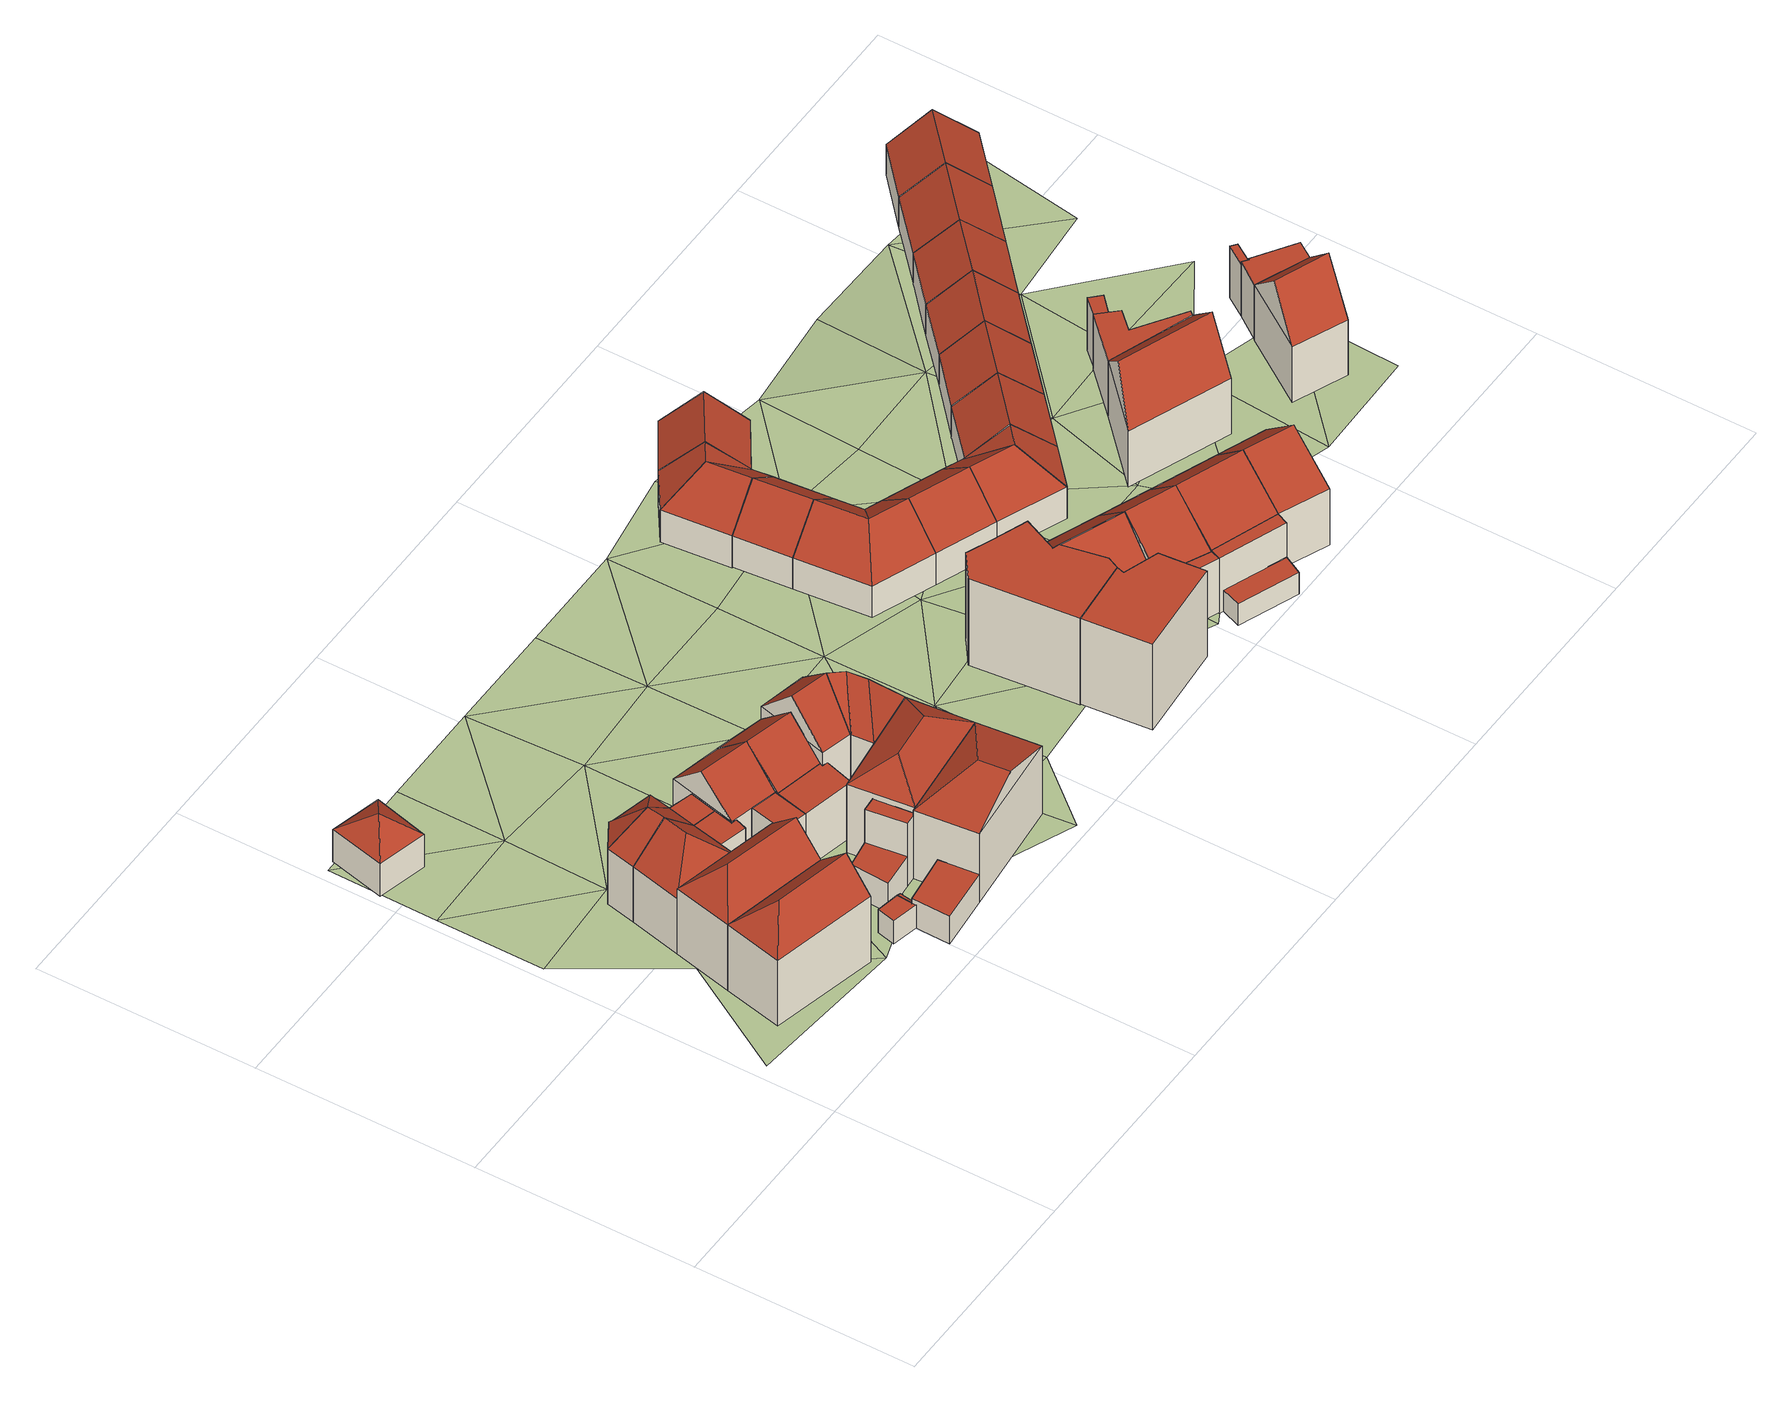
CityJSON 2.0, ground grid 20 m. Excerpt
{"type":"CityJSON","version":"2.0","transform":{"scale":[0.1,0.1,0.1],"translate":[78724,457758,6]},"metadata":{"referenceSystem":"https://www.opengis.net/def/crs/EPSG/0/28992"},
"CityObjects":{
"building1":{"type":"Building","attributes":{"RelativeEavesHeight":7.09,"AbsoluteEavesHeight":13.44,"RelativeRidgeHeight":9.74,"AbsoluteRidgeHeight":16.09,"roofType":"1130"},"geometry":[{"type":"Solid","lod":"2","boundaries":[[[[0,1,2,3]],[[1,4,5,2]],[[4,6,7,5]],[[6,0,3,7]],[[4,1,8]],[[0,6,9]],[[1,0,9,8]],[[6,4,8,9]],[[3,2,5,7]]]],"semantics":{"surfaces":[{"type":"WallSurface"},{"type":"RoofSurface","Slope":46.08,"Direction":282.99},{"type":"RoofSurface","Slope":46.08,"Direction":192.99},{"type":"RoofSurface","Slope":46.08,"Direction":12.99},{"type":"GroundSurface"}],"values":[[0,0,0,0,1,0,2,3,4]]}}]},
"building2":{"type":"Building","attributes":{"RelativeEavesHeight":7.11,"AbsoluteEavesHeight":13.44,"RelativeRidgeHeight":9.76,"AbsoluteRidgeHeight":16.09,"roofType":"1130"},"geometry":[{"type":"Solid","lod":"2","boundaries":[[[[6,4,5,7]],[[4,10,11,5]],[[10,12,13,11]],[[12,6,7,13]],[[10,4,14]],[[6,12,15]],[[4,6,15,14]],[[12,10,14,15]],[[7,5,11,13]]]],"semantics":{"surfaces":[{"type":"WallSurface"},{"type":"RoofSurface","Slope":46.06,"Direction":282.99},{"type":"RoofSurface","Slope":46.05,"Direction":193.01},{"type":"RoofSurface","Slope":46.05,"Direction":13.07},{"type":"GroundSurface"}],"values":[[0,0,0,0,1,0,2,3,4]]}}]},
"building3":{"type":"Building","attributes":{"RelativeEavesHeight":3.54,"AbsoluteEavesHeight":9.7,"RelativeRidgeHeight":5.5,"AbsoluteRidgeHeight":11.66,"roofType":"1120"},"geometry":[{"type":"Solid","lod":"2","boundaries":[[[[16,17,18,19]],[[17,20,21,18]],[[20,22,23,21]],[[22,16,19,23]],[[17,16,24]],[[20,17,24]],[[22,20,24]],[[16,22,24]],[[19,18,21,23]]]],"semantics":{"surfaces":[{"type":"WallSurface"},{"type":"RoofSurface","Slope":50.33,"Direction":284.16},{"type":"RoofSurface","Slope":53.25,"Direction":14.18},{"type":"RoofSurface","Slope":50.33,"Direction":104.17},{"type":"RoofSurface","Slope":53.25,"Direction":194.16},{"type":"GroundSurface"}],"values":[[0,0,0,0,1,2,3,4,5]]}}]},
"building4":{"type":"Building","children":["building4-1","building4-2"]},
"building4-1":{"type":"BuildingPart","attributes":{"RelativeEavesHeight":5.94,"AbsoluteEavesHeight":12.27,"RelativeRidgeHeight":5.94,"AbsoluteRidgeHeight":12.27,"roofType":"1000"},"parents":["building4"],"geometry":[{"type":"Solid","lod":"2","boundaries":[[[[25,26,27,28]],[[26,29,30,27]],[[29,31,32,30]],[[31,33,34,32]],[[33,35,36,34]],[[35,25,28,36]],[[35,33,31,29,26,25]],[[28,27,30,32,34,36]]]],"semantics":{"surfaces":[{"type":"WallSurface"},{"type":"RoofSurface","Slope":90,"Direction":61.67},{"type":"GroundSurface"}],"values":[[0,0,0,0,0,0,1,2]]}}]},
"building4-2":{"type":"BuildingPart","attributes":{"RelativeEavesHeight":5.97,"AbsoluteEavesHeight":12.27,"RelativeRidgeHeight":9.07,"AbsoluteRidgeHeight":15.37,"roofType":"1130"},"parents":["building4"],"geometry":[{"type":"Solid","lod":"2","boundaries":[[[[35,37,38,36]],[[37,39,11,38]],[[39,40,41,11]],[[40,35,36,41]],[[39,37,42]],[[35,40,43]],[[37,35,43,42]],[[40,39,42,43]],[[36,38,11,41]]]],"semantics":{"surfaces":[{"type":"WallSurface"},{"type":"RoofSurface","Slope":37.75,"Direction":193.09},{"type":"RoofSurface","Slope":46.34,"Direction":102.46},{"type":"RoofSurface","Slope":46.34,"Direction":282.89},{"type":"GroundSurface"}],"values":[[0,0,0,0,1,0,2,3,4]]}}]},
"building5":{"type":"Building","children":["building5-1","building5-2","building5-3"]},
"building5-1":{"type":"BuildingPart","attributes":{"RelativeEavesHeight":5.99,"AbsoluteEavesHeight":12.27,"RelativeRidgeHeight":9.09,"AbsoluteRidgeHeight":15.37,"roofType":"1130"},"parents":["building5"],"geometry":[{"type":"Solid","lod":"2","boundaries":[[[[40,44,45,41]],[[44,46,47,45]],[[46,35,36,47]],[[35,40,41,36]],[[46,44,48]],[[40,35,43]],[[44,40,43,48]],[[35,46,48,43]],[[41,45,47,36]]]],"semantics":{"surfaces":[{"type":"WallSurface"},{"type":"RoofSurface","Slope":17.75,"Direction":14.2},{"type":"RoofSurface","Slope":46.28,"Direction":282.04},{"type":"RoofSurface","Slope":46.29,"Direction":102.27},{"type":"GroundSurface"}],"values":[[0,0,0,0,1,0,2,3,4]]}}]},
"building5-2":{"type":"BuildingPart","attributes":{"RelativeEavesHeight":5.97,"AbsoluteEavesHeight":12.27,"RelativeRidgeHeight":5.97,"AbsoluteRidgeHeight":12.27,"roofType":"1000"},"parents":["building5"],"geometry":[{"type":"Solid","lod":"2","boundaries":[[[[46,49,50,47]],[[49,25,28,50]],[[25,35,36,28]],[[35,46,47,36]],[[35,25,49,46]],[[47,50,28,36]]]],"semantics":{"surfaces":[{"type":"WallSurface"},{"type":"RoofSurface","Slope":90,"Direction":144.59},{"type":"GroundSurface"}],"values":[[0,0,0,0,1,2]]}}]},
"building5-3":{"type":"BuildingPart","attributes":{"RelativeEavesHeight":6,"AbsoluteEavesHeight":12.27,"RelativeRidgeHeight":9.1,"AbsoluteRidgeHeight":15.37,"roofType":"1070"},"parents":["building5"],"geometry":[{"type":"Solid","lod":"2","boundaries":[[[[46,44,45,47]],[[44,51,52,45]],[[51,53,54,52]],[[53,55,56,54]],[[55,46,47,56]],[[44,46,48]],[[51,44,48]],[[53,51,48]],[[55,53,48]],[[46,55,48]],[[47,45,52,54,56]]]],"semantics":{"surfaces":[{"type":"WallSurface"},{"type":"RoofSurface","Slope":-17.75,"Direction":194.2},{"type":"RoofSurface","Slope":44.4,"Direction":328.77},{"type":"RoofSurface","Slope":24.38,"Direction":56.98},{"type":"RoofSurface","Slope":44.32,"Direction":13.61},{"type":"RoofSurface","Slope":46.31,"Direction":102.35},{"type":"GroundSurface"}],"values":[[0,0,0,0,0,1,2,3,4,5,6]]}}]},
"building6":{"type":"Building","children":["building6-1","building6-2"]},
"building6-1":{"type":"BuildingPart","attributes":{"RelativeEavesHeight":6.04,"AbsoluteEavesHeight":12.39,"RelativeRidgeHeight":6.04,"AbsoluteRidgeHeight":12.39,"roofType":"1000"},"parents":["building6"],"geometry":[{"type":"Solid","lod":"2","boundaries":[[[[57,58,59,60]],[[58,61,62,59]],[[61,63,64,62]],[[63,57,60,64]],[[63,61,58,57]],[[60,59,62,64]]]],"semantics":{"surfaces":[{"type":"WallSurface"},{"type":"RoofSurface","Slope":90,"Direction":0},{"type":"GroundSurface"}],"values":[[0,0,0,0,1,2]]}}]},
"building6-2":{"type":"BuildingPart","attributes":{"RelativeEavesHeight":6.12,"AbsoluteEavesHeight":12.39,"RelativeRidgeHeight":9.36,"AbsoluteRidgeHeight":15.64,"roofType":"1030"},"parents":["building6"],"geometry":[{"type":"Solid","lod":"2","boundaries":[[[[63,65,27,66]],[[65,67,68,27]],[[67,69,70,68]],[[69,63,66,70]],[[67,65,71]],[[63,69,72]],[[65,63,72,71]],[[69,67,71,72]],[[66,27,68,70]]]],"semantics":{"surfaces":[{"type":"WallSurface"},{"type":"RoofSurface","Slope":44.75,"Direction":194.26},{"type":"RoofSurface","Slope":45.49,"Direction":14.08},{"type":"GroundSurface"}],"values":[[0,0,0,0,0,0,1,2,3]]}}]},
"building7":{"type":"Building","children":["building7-1","building7-2","building7-3","building7-4"]},
"building7-1":{"type":"BuildingPart","attributes":{"RelativeEavesHeight":7.47,"AbsoluteEavesHeight":13.84,"RelativeRidgeHeight":9.43,"AbsoluteRidgeHeight":15.8,"roofType":"1130"},"parents":["building7"],"geometry":[{"type":"Solid","lod":"2","boundaries":[[[[73,74,75,76]],[[74,77,78,75]],[[77,79,80,78]],[[79,73,76,80]],[[77,74,81]],[[73,79,82]],[[74,73,82,81]],[[79,77,81,82]],[[76,75,78,80]]]],"semantics":{"surfaces":[{"type":"WallSurface"},{"type":"RoofSurface","Slope":55.32,"Direction":354.08},{"type":"RoofSurface","Slope":69.89,"Direction":264.36},{"type":"RoofSurface","Slope":69.89,"Direction":84.14},{"type":"GroundSurface"}],"values":[[0,0,0,0,1,0,2,3,4]]}}]},
"building7-2":{"type":"BuildingPart","attributes":{"RelativeEavesHeight":2.98,"AbsoluteEavesHeight":9.36,"RelativeRidgeHeight":2.98,"AbsoluteRidgeHeight":9.36,"roofType":"1010"},"parents":["building7"],"geometry":[{"type":"Solid","lod":"2","boundaries":[[[[83,84,85,76]],[[84,86,87,85]],[[86,88,89,87]],[[88,83,76,89]],[[88,86,84,83]],[[76,85,87,89]]]],"semantics":{"surfaces":[{"type":"WallSurface"},{"type":"RoofSurface","Slope":90,"Direction":0},{"type":"GroundSurface"}],"values":[[0,0,0,0,1,2]]}}]},
"building7-3":{"type":"BuildingPart","attributes":{"RelativeEavesHeight":2.48,"AbsoluteEavesHeight":8.86,"RelativeRidgeHeight":2.48,"AbsoluteRidgeHeight":8.86,"roofType":"1010"},"parents":["building7"],"geometry":[{"type":"Solid","lod":"2","boundaries":[[[[90,91,92,87]],[[91,93,94,92]],[[93,95,96,94]],[[95,90,87,96]],[[95,93,91,90]],[[87,92,94,96]]]],"semantics":{"surfaces":[{"type":"WallSurface"},{"type":"RoofSurface","Slope":90,"Direction":0},{"type":"GroundSurface"}],"values":[[0,0,0,0,1,2]]}}]},
"building7-4":{"type":"BuildingPart","attributes":{"RelativeEavesHeight":2.5,"AbsoluteEavesHeight":8.86,"RelativeRidgeHeight":2.5,"AbsoluteRidgeHeight":8.86,"roofType":"1010"},"parents":["building7"],"geometry":[{"type":"Solid","lod":"2","boundaries":[[[[97,98,99,100]],[[98,101,102,99]],[[101,91,92,102]],[[91,97,100,92]],[[91,101,98,97]],[[100,99,102,92]]]],"semantics":{"surfaces":[{"type":"WallSurface"},{"type":"RoofSurface","Slope":90,"Direction":0},{"type":"GroundSurface"}],"values":[[0,0,0,0,1,2]]}}]},
"building8":{"type":"Building","children":["building8-1","building8-2"]},
"building8-1":{"type":"BuildingPart","attributes":{"RelativeEavesHeight":6.1,"AbsoluteEavesHeight":12.39,"RelativeRidgeHeight":9.35,"AbsoluteRidgeHeight":15.64,"roofType":"1030"},"parents":["building8"],"geometry":[{"type":"Solid","lod":"2","boundaries":[[[[69,103,104,70]],[[103,105,106,104]],[[105,107,108,106]],[[107,69,70,108]],[[105,103,109]],[[69,107,72]],[[103,69,72,109]],[[107,105,109,72]],[[70,104,106,108]]]],"semantics":{"surfaces":[{"type":"WallSurface"},{"type":"RoofSurface","Slope":45.73,"Direction":13.36},{"type":"RoofSurface","Slope":45.73,"Direction":192.86},{"type":"GroundSurface"}],"values":[[0,0,0,0,0,0,1,2,3]]}}]},
"building8-2":{"type":"BuildingPart","attributes":{"RelativeEavesHeight":6.03,"AbsoluteEavesHeight":12.39,"RelativeRidgeHeight":6.03,"AbsoluteRidgeHeight":12.39,"roofType":"1000"},"parents":["building8"],"geometry":[{"type":"Solid","lod":"2","boundaries":[[[[105,110,111,112]],[[110,113,114,111]],[[113,115,116,114]],[[115,57,60,116]],[[57,107,117,60]],[[107,105,112,117]],[[107,57,115,113,110,105]],[[112,111,114,116,60,117]]]],"semantics":{"surfaces":[{"type":"WallSurface"},{"type":"RoofSurface","Slope":90,"Direction":15.88},{"type":"GroundSurface"}],"values":[[0,0,0,0,0,0,1,2]]}}]},
"building9":{"type":"Building","children":["building9-1","building9-2","building9-3"]},
"building9-1":{"type":"BuildingPart","attributes":{"RelativeEavesHeight":6.85,"AbsoluteEavesHeight":13.24,"RelativeRidgeHeight":6.85,"AbsoluteRidgeHeight":13.24,"roofType":"1000"},"parents":["building9"],"geometry":[{"type":"Solid","lod":"2","boundaries":[[[[118,119,120,121]],[[119,122,123,120]],[[122,124,125,123]],[[124,118,121,125]],[[124,122,119,118]],[[121,120,123,125]]]],"semantics":{"surfaces":[{"type":"WallSurface"},{"type":"RoofSurface","Slope":90,"Direction":0},{"type":"GroundSurface"}],"values":[[0,0,0,0,1,2]]}}]},
"building9-2":{"type":"BuildingPart","attributes":{"RelativeEavesHeight":3.25,"AbsoluteEavesHeight":9.64,"RelativeRidgeHeight":3.25,"AbsoluteRidgeHeight":9.64,"roofType":"1000"},"parents":["building9"],"geometry":[{"type":"Solid","lod":"2","boundaries":[[[[126,127,128,123]],[[127,129,130,128]],[[129,131,125,130]],[[131,126,123,125]],[[131,129,127,126]],[[123,128,130,125]]]],"semantics":{"surfaces":[{"type":"WallSurface"},{"type":"RoofSurface","Slope":90,"Direction":0},{"type":"GroundSurface"}],"values":[[0,0,0,0,1,2]]}}]},
"building9-3":{"type":"BuildingPart","attributes":{"RelativeEavesHeight":7.46,"AbsoluteEavesHeight":13.84,"RelativeRidgeHeight":9.42,"AbsoluteRidgeHeight":15.8,"roofType":"1040"},"parents":["building9"],"geometry":[{"type":"Solid","lod":"2","boundaries":[[[[132,133,134,135]],[[133,77,78,134]],[[77,136,120,78]],[[136,132,135,120]],[[77,133,137]],[[132,136,138]],[[133,132,138,137]],[[136,77,137,138]],[[135,134,78,120]]]],"semantics":{"surfaces":[{"type":"WallSurface"},{"type":"RoofSurface","Slope":56.49,"Direction":84.08},{"type":"RoofSurface","Slope":56.49,"Direction":263.94},{"type":"RoofSurface","Slope":56.49,"Direction":353.24},{"type":"RoofSurface","Slope":56.49,"Direction":174.06},{"type":"GroundSurface"}],"values":[[0,0,0,0,1,2,3,4,5]]}}]},
"building10":{"type":"Building","children":["building10-1","building10-2","building10-3"]},
"building10-1":{"type":"BuildingPart","attributes":{"RelativeEavesHeight":7.52,"AbsoluteEavesHeight":13.84,"RelativeRidgeHeight":11.05,"AbsoluteRidgeHeight":17.37,"roofType":"1030"},"parents":["building10"],"geometry":[{"type":"Solid","lod":"2","boundaries":[[[[139,140,141,142]],[[140,143,104,141]],[[143,144,145,104]],[[144,139,142,145]],[[143,140,146]],[[139,144,147]],[[140,139,147,146]],[[144,143,146,147]],[[142,141,104,145]]]],"semantics":{"surfaces":[{"type":"WallSurface"},{"type":"RoofSurface","Slope":44.43,"Direction":193.7},{"type":"RoofSurface","Slope":44.42,"Direction":13.63},{"type":"GroundSurface"}],"values":[[0,0,0,0,0,0,1,2,3]]}}]},
"building10-2":{"type":"BuildingPart","attributes":{"RelativeEavesHeight":7.48,"AbsoluteEavesHeight":13.84,"RelativeRidgeHeight":11.01,"AbsoluteRidgeHeight":17.37,"roofType":"1130"},"parents":["building10"],"geometry":[{"type":"Solid","lod":"2","boundaries":[[[[148,133,134,149]],[[133,150,151,134]],[[150,152,153,151]],[[152,148,149,153]],[[150,133,154]],[[148,152,155]],[[133,148,155,154]],[[152,150,154,155]],[[149,134,151,153]]]],"semantics":{"surfaces":[{"type":"WallSurface"},{"type":"RoofSurface","Slope":28.63,"Direction":173.06},{"type":"RoofSurface","Slope":38.17,"Direction":84.69},{"type":"RoofSurface","Slope":38.02,"Direction":265.24},{"type":"GroundSurface"}],"values":[[0,0,0,0,1,0,2,3,4]]}}]},
"building10-3":{"type":"BuildingPart","attributes":{"RelativeEavesHeight":7.5,"AbsoluteEavesHeight":13.84,"RelativeRidgeHeight":11.03,"AbsoluteRidgeHeight":17.37,"roofType":"1030"},"parents":["building10"],"geometry":[{"type":"Solid","lod":"2","boundaries":[[[[152,139,142,156]],[[139,144,145,142]],[[144,148,157,145]],[[148,152,156,157]],[[144,139,147]],[[152,148,155]],[[139,152,155,147]],[[148,144,147,155]],[[156,142,145,157]]]],"semantics":{"surfaces":[{"type":"WallSurface"},{"type":"RoofSurface","Slope":42.71,"Direction":233.88},{"type":"RoofSurface","Slope":43.22,"Direction":49.59},{"type":"GroundSurface"}],"values":[[0,0,0,0,0,0,1,2,3]]}}]},
"building11":{"type":"Building","attributes":{"RelativeEavesHeight":9.32,"AbsoluteEavesHeight":15.61,"RelativeRidgeHeight":9.32,"AbsoluteRidgeHeight":15.61,"roofType":"1000"},"geometry":[{"type":"Solid","lod":"2","boundaries":[[[[158,159,160,161]],[[159,162,163,160]],[[162,164,165,163]],[[164,166,167,165]],[[166,168,169,167]],[[168,170,171,169]],[[170,158,161,171]],[[170,168,166,164,162,159,158]],[[161,160,163,165,167,169,171]]]],"semantics":{"surfaces":[{"type":"WallSurface"},{"type":"RoofSurface","Slope":90,"Direction":0},{"type":"GroundSurface"}],"values":[[0,0,0,0,0,0,0,1,2]]}}]},
"building12":{"type":"Building","attributes":{"RelativeEavesHeight":9.36,"AbsoluteEavesHeight":15.61,"RelativeRidgeHeight":9.36,"AbsoluteRidgeHeight":15.61,"roofType":"1000"},"geometry":[{"type":"Solid","lod":"2","boundaries":[[[[172,173,174,175]],[[173,176,177,174]],[[176,164,178,177]],[[164,162,179,178]],[[162,180,181,179]],[[180,182,183,181]],[[182,184,185,183]],[[184,186,187,185]],[[186,188,189,187]],[[188,190,191,189]],[[190,172,175,191]],[[190,188,186,184,182,180,162,164,176,173,172]],[[175,174,177,178,179,181,183,185,187,189,191]]]],"semantics":{"surfaces":[{"type":"WallSurface"},{"type":"RoofSurface","Slope":90,"Direction":85.69},{"type":"GroundSurface"}],"values":[[0,0,0,0,0,0,0,0,0,0,0,1,2]]}}]},
"building13":{"type":"Building","children":["building13-1","building13-2"]},
"building13-1":{"type":"BuildingPart","attributes":{"RelativeEavesHeight":3.43,"AbsoluteEavesHeight":9.72,"RelativeRidgeHeight":6.55,"AbsoluteRidgeHeight":12.84,"roofType":"1030"},"parents":["building13"],"geometry":[{"type":"Solid","lod":"2","boundaries":[[[[192,193,194,195]],[[193,196,197,194]],[[196,198,199,197]],[[198,192,195,199]],[[196,193,200]],[[192,198,201]],[[193,192,201,200]],[[198,196,200,201]],[[195,194,197,199]]]],"semantics":{"surfaces":[{"type":"WallSurface"},{"type":"RoofSurface","Slope":48.69,"Direction":201.66},{"type":"RoofSurface","Slope":48.7,"Direction":21.71},{"type":"GroundSurface"}],"values":[[0,0,0,0,0,0,1,2,3]]}}]},
"building13-2":{"type":"BuildingPart","attributes":{"RelativeEavesHeight":3.43,"AbsoluteEavesHeight":9.72,"RelativeRidgeHeight":6.55,"AbsoluteRidgeHeight":12.84,"roofType":"1030"},"parents":["building13"],"geometry":[{"type":"Solid","lod":"2","boundaries":[[[[193,202,203,194]],[[202,204,205,203]],[[204,196,197,205]],[[196,193,194,197]],[[204,202,206]],[[193,196,200]],[[202,193,200,206]],[[196,204,206,200]],[[194,203,205,197]]]],"semantics":{"surfaces":[{"type":"WallSurface"},{"type":"RoofSurface","Slope":48.72,"Direction":264.15},{"type":"RoofSurface","Slope":48.72,"Direction":84.15},{"type":"GroundSurface"}],"values":[[0,0,0,0,0,0,1,2,3]]}}]},
"building14":{"type":"Building","children":["building14-1","building14-2","building14-3"]},
"building14-1":{"type":"BuildingPart","attributes":{"RelativeEavesHeight":6,"AbsoluteEavesHeight":12.33,"RelativeRidgeHeight":6,"AbsoluteRidgeHeight":12.33,"roofType":"1000"},"parents":["building14"],"geometry":[{"type":"Solid","lod":"2","boundaries":[[[[207,208,209,210]],[[208,211,212,209]],[[211,213,214,212]],[[213,215,169,214]],[[215,216,167,169]],[[216,217,218,167]],[[217,207,210,218]],[[217,216,215,213,211,208,207]],[[210,209,212,214,169,167,218]]]],"semantics":{"surfaces":[{"type":"WallSurface"},{"type":"RoofSurface","Slope":90,"Direction":0},{"type":"GroundSurface"}],"values":[[0,0,0,0,0,0,0,1,2]]}}]},
"building14-2":{"type":"BuildingPart","attributes":{"RelativeEavesHeight":7.69,"AbsoluteEavesHeight":13.94,"RelativeRidgeHeight":9.3,"AbsoluteRidgeHeight":15.55,"roofType":"1010"},"parents":["building14"],"geometry":[{"type":"Solid","lod":"2","boundaries":[[[[219,220,221,222]],[[220,172,223,221]],[[172,224,225,223]],[[224,219,222,225]],[[224,172,220,219]],[[222,221,223,225]]]],"semantics":{"surfaces":[{"type":"WallSurface"},{"type":"RoofSurface","Slope":47.07,"Direction":21.63},{"type":"GroundSurface"}],"values":[[0,0,0,0,1,2]]}}]},
"building14-3":{"type":"BuildingPart","attributes":{"RelativeEavesHeight":7.65,"AbsoluteEavesHeight":13.94,"RelativeRidgeHeight":9.26,"AbsoluteRidgeHeight":15.55,"roofType":"1010"},"parents":["building14"],"geometry":[{"type":"Solid","lod":"2","boundaries":[[[[220,207,210,221]],[[207,217,218,210]],[[217,173,226,218]],[[173,220,221,226]],[[173,217,207,220]],[[221,210,218,226]]]],"semantics":{"surfaces":[{"type":"WallSurface"},{"type":"RoofSurface","Slope":46.43,"Direction":201.5},{"type":"GroundSurface"}],"values":[[0,0,0,0,1,2]]}}]},
"building15":{"type":"Building","attributes":{"RelativeEavesHeight":3.42,"AbsoluteEavesHeight":9.72,"RelativeRidgeHeight":6.54,"AbsoluteRidgeHeight":12.84,"roofType":"1030"},"geometry":[{"type":"Solid","lod":"2","boundaries":[[[[202,227,228,203]],[[227,229,230,228]],[[229,204,205,230]],[[204,202,203,205]],[[229,227,231]],[[202,204,206]],[[227,202,206,231]],[[204,229,231,206]],[[203,228,230,205]]]],"semantics":{"surfaces":[{"type":"WallSurface"},{"type":"RoofSurface","Slope":48.73,"Direction":264.15},{"type":"RoofSurface","Slope":48.73,"Direction":84.15},{"type":"GroundSurface"}],"values":[[0,0,0,0,0,0,1,2,3]]}}]},
"building16":{"type":"Building","children":["building16-1","building16-2"]},
"building16-1":{"type":"BuildingPart","attributes":{"RelativeEavesHeight":3.57,"AbsoluteEavesHeight":9.72,"RelativeRidgeHeight":6.69,"AbsoluteRidgeHeight":12.84,"roofType":"1030"},"parents":["building16"],"geometry":[{"type":"Solid","lod":"2","boundaries":[[[[232,233,234,235]],[[233,236,237,234]],[[236,238,239,237]],[[238,232,235,239]],[[236,233,240]],[[232,238,241]],[[233,232,241,240]],[[238,236,240,241]],[[235,234,237,239]]]],"semantics":{"surfaces":[{"type":"WallSurface"},{"type":"RoofSurface","Slope":49.69,"Direction":140.93},{"type":"RoofSurface","Slope":49.13,"Direction":325.74},{"type":"GroundSurface"}],"values":[[0,0,0,0,0,0,1,2,3]]}}]},
"building16-2":{"type":"BuildingPart","attributes":{"RelativeEavesHeight":3.52,"AbsoluteEavesHeight":9.72,"RelativeRidgeHeight":6.64,"AbsoluteRidgeHeight":12.84,"roofType":"1030"},"parents":["building16"],"geometry":[{"type":"Solid","lod":"2","boundaries":[[[[233,229,242,234]],[[229,227,243,242]],[[227,236,237,243]],[[236,233,234,237]],[[227,229,231]],[[233,236,240]],[[229,233,240,231]],[[236,227,231,240]],[[234,242,243,237]]]],"semantics":{"surfaces":[{"type":"WallSurface"},{"type":"RoofSurface","Slope":48.73,"Direction":84.15},{"type":"RoofSurface","Slope":48.73,"Direction":264.15},{"type":"GroundSurface"}],"values":[[0,0,0,0,0,0,1,2,3]]}}]},
"building17":{"type":"Building","children":["building17-1","building17-2"]},
"building17-1":{"type":"BuildingPart","attributes":{"RelativeEavesHeight":5.97,"AbsoluteEavesHeight":12.33,"RelativeRidgeHeight":5.97,"AbsoluteRidgeHeight":12.33,"roofType":"1000"},"parents":["building17"],"geometry":[{"type":"Solid","lod":"2","boundaries":[[[[244,245,246,247]],[[245,213,248,246]],[[213,211,249,248]],[[211,250,251,249]],[[250,244,247,251]],[[250,211,213,245,244]],[[247,246,248,249,251]]]],"semantics":{"surfaces":[{"type":"WallSurface"},{"type":"RoofSurface","Slope":90,"Direction":0},{"type":"GroundSurface"}],"values":[[0,0,0,0,0,1,2]]}}]},
"building17-2":{"type":"BuildingPart","attributes":{"RelativeEavesHeight":6.07,"AbsoluteEavesHeight":12.33,"RelativeRidgeHeight":9.29,"AbsoluteRidgeHeight":15.55,"roofType":"1030"},"parents":["building17"],"geometry":[{"type":"Solid","lod":"2","boundaries":[[[[250,208,209,252]],[[208,219,222,209]],[[219,253,254,222]],[[253,250,252,254]],[[219,208,220]],[[250,253,255]],[[208,250,255,220]],[[253,219,220,255]],[[252,209,222,254]]]],"semantics":{"surfaces":[{"type":"WallSurface"},{"type":"RoofSurface","Slope":55.12,"Direction":203.86},{"type":"RoofSurface","Slope":47.19,"Direction":21.66},{"type":"GroundSurface"}],"values":[[0,0,0,0,0,0,1,2,3]]}}]},
"building18":{"type":"Building","attributes":{"RelativeEavesHeight":3.43,"AbsoluteEavesHeight":9.72,"RelativeRidgeHeight":6.55,"AbsoluteRidgeHeight":12.84,"roofType":"1030"},"geometry":[{"type":"Solid","lod":"2","boundaries":[[[[256,192,195,257]],[[192,198,199,195]],[[198,258,259,199]],[[258,256,257,259]],[[198,192,201]],[[256,258,260]],[[192,256,260,201]],[[258,198,201,260]],[[257,195,199,259]]]],"semantics":{"surfaces":[{"type":"WallSurface"},{"type":"RoofSurface","Slope":48.66,"Direction":201.68},{"type":"RoofSurface","Slope":48.66,"Direction":21.73},{"type":"GroundSurface"}],"values":[[0,0,0,0,0,0,1,2,3]]}}]},
"building19":{"type":"Building","attributes":{"RelativeEavesHeight":3.6,"AbsoluteEavesHeight":9.72,"RelativeRidgeHeight":6.72,"AbsoluteRidgeHeight":12.84,"roofType":"1030"},"geometry":[{"type":"Solid","lod":"2","boundaries":[[[[261,232,262,263]],[[232,238,264,262]],[[238,265,266,264]],[[265,261,263,266]],[[238,232,241]],[[261,265,267]],[[232,261,267,241]],[[265,238,241,267]],[[263,262,264,266]]]],"semantics":{"surfaces":[{"type":"WallSurface"},{"type":"RoofSurface","Slope":48.75,"Direction":146.37},{"type":"RoofSurface","Slope":48.75,"Direction":326.37},{"type":"GroundSurface"}],"values":[[0,0,0,0,0,0,1,2,3]]}}]},
"building20":{"type":"Building","children":["building20-1","building20-2","building20-3"]},
"building20-1":{"type":"BuildingPart","attributes":{"RelativeEavesHeight":2.32,"AbsoluteEavesHeight":8.63,"RelativeRidgeHeight":2.32,"AbsoluteRidgeHeight":8.63,"roofType":"1000"},"parents":["building20"],"geometry":[{"type":"Solid","lod":"2","boundaries":[[[[268,269,270,271]],[[269,272,273,270]],[[272,274,275,273]],[[274,268,271,275]],[[274,272,269,268]],[[271,270,273,275]]]],"semantics":{"surfaces":[{"type":"WallSurface"},{"type":"RoofSurface","Slope":90,"Direction":0},{"type":"GroundSurface"}],"values":[[0,0,0,0,1,2]]}}]},
"building20-2":{"type":"BuildingPart","attributes":{"RelativeEavesHeight":6.09,"AbsoluteEavesHeight":12.33,"RelativeRidgeHeight":9.3,"AbsoluteRidgeHeight":15.55,"roofType":"1030"},"parents":["building20"],"geometry":[{"type":"Solid","lod":"2","boundaries":[[[[253,276,277,278]],[[276,279,280,277]],[[279,281,282,280]],[[281,253,278,282]],[[279,276,283]],[[253,281,255]],[[276,253,255,283]],[[281,279,283,255]],[[278,277,280,282]]]],"semantics":{"surfaces":[{"type":"WallSurface"},{"type":"RoofSurface","Slope":47.29,"Direction":21.6},{"type":"RoofSurface","Slope":54.63,"Direction":200.74},{"type":"GroundSurface"}],"values":[[0,0,0,0,0,0,1,2,3]]}}]},
"building20-3":{"type":"BuildingPart","attributes":{"RelativeEavesHeight":6.03,"AbsoluteEavesHeight":12.33,"RelativeRidgeHeight":6.03,"AbsoluteRidgeHeight":12.33,"roofType":"1000"},"parents":["building20"],"geometry":[{"type":"Solid","lod":"2","boundaries":[[[[279,284,271,285]],[[284,244,286,271]],[[244,281,287,286]],[[281,279,285,287]],[[281,244,284,279]],[[285,271,286,287]]]],"semantics":{"surfaces":[{"type":"WallSurface"},{"type":"RoofSurface","Slope":90,"Direction":0},{"type":"GroundSurface"}],"values":[[0,0,0,0,1,2]]}}]},
"building21":{"type":"Building","children":["building21-1","building21-2"]},
"building21-1":{"type":"BuildingPart","attributes":{"RelativeEavesHeight":3.43,"AbsoluteEavesHeight":9.72,"RelativeRidgeHeight":6.55,"AbsoluteRidgeHeight":12.84,"roofType":"1030"},"parents":["building21"],"geometry":[{"type":"Solid","lod":"2","boundaries":[[[[288,289,290,291]],[[289,292,293,290]],[[292,294,295,293]],[[294,288,291,295]],[[292,289,296]],[[288,294,297]],[[289,288,297,296]],[[294,292,296,297]],[[291,290,293,295]]]],"semantics":{"surfaces":[{"type":"WallSurface"},{"type":"RoofSurface","Slope":49.63,"Direction":138.35},{"type":"RoofSurface","Slope":50.36,"Direction":325.26},{"type":"GroundSurface"}],"values":[[0,0,0,0,0,0,1,2,3]]}}]},
"building21-2":{"type":"BuildingPart","attributes":{"RelativeEavesHeight":3.43,"AbsoluteEavesHeight":9.72,"RelativeRidgeHeight":6.55,"AbsoluteRidgeHeight":12.84,"roofType":"1030"},"parents":["building21"],"geometry":[{"type":"Solid","lod":"2","boundaries":[[[[289,256,257,290]],[[256,258,259,257]],[[258,292,293,259]],[[292,289,290,293]],[[258,256,260]],[[289,292,296]],[[256,289,296,260]],[[292,258,260,296]],[[290,257,259,293]]]],"semantics":{"surfaces":[{"type":"WallSurface"},{"type":"RoofSurface","Slope":48.63,"Direction":201.66},{"type":"RoofSurface","Slope":48.62,"Direction":21.7},{"type":"GroundSurface"}],"values":[[0,0,0,0,0,0,1,2,3]]}}]},
"building22":{"type":"Building","attributes":{"RelativeEavesHeight":6.09,"AbsoluteEavesHeight":12.33,"RelativeRidgeHeight":9.31,"AbsoluteRidgeHeight":15.55,"roofType":"1030"},"geometry":[{"type":"Solid","lod":"2","boundaries":[[[[298,279,280,299]],[[279,276,277,280]],[[276,300,301,277]],[[300,298,299,301]],[[276,279,283]],[[298,300,302]],[[279,298,302,283]],[[300,276,283,302]],[[299,280,277,301]]]],"semantics":{"surfaces":[{"type":"WallSurface"},{"type":"RoofSurface","Slope":54.46,"Direction":202.29},{"type":"RoofSurface","Slope":47.26,"Direction":21.48},{"type":"GroundSurface"}],"values":[[0,0,0,0,0,0,1,2,3]]}}]},
"building23":{"type":"Building","attributes":{"RelativeEavesHeight":3.38,"AbsoluteEavesHeight":9.72,"RelativeRidgeHeight":6.5,"AbsoluteRidgeHeight":12.84,"roofType":"1030"},"geometry":[{"type":"Solid","lod":"2","boundaries":[[[[303,288,291,304]],[[288,294,295,291]],[[294,305,306,295]],[[305,303,304,306]],[[294,288,297]],[[303,305,307]],[[288,303,307,297]],[[305,294,297,307]],[[304,291,295,306]]]],"semantics":{"surfaces":[{"type":"WallSurface"},{"type":"RoofSurface","Slope":49.1,"Direction":137.4},{"type":"RoofSurface","Slope":49.1,"Direction":317.36},{"type":"GroundSurface"}],"values":[[0,0,0,0,0,0,1,2,3]]}}]},
"building24":{"type":"Building","attributes":{"RelativeEavesHeight":3.33,"AbsoluteEavesHeight":9.72,"RelativeRidgeHeight":6.45,"AbsoluteRidgeHeight":12.84,"roofType":"1030"},"geometry":[{"type":"Solid","lod":"2","boundaries":[[[[308,303,309,310]],[[303,305,311,309]],[[305,312,313,311]],[[312,308,310,313]],[[305,303,307]],[[308,312,314]],[[303,308,314,307]],[[312,305,307,314]],[[310,309,311,313]]]],"semantics":{"surfaces":[{"type":"WallSurface"},{"type":"RoofSurface","Slope":49.13,"Direction":137.41},{"type":"RoofSurface","Slope":49.13,"Direction":317.37},{"type":"GroundSurface"}],"values":[[0,0,0,0,0,0,1,2,3]]}}]},
"building25":{"type":"Building","children":["building25-1","building25-2","building25-3"]},
"building25-1":{"type":"BuildingPart","attributes":{"RelativeEavesHeight":6.05,"AbsoluteEavesHeight":12.3,"RelativeRidgeHeight":9.87,"AbsoluteRidgeHeight":16.12,"roofType":"1030"},"parents":["building25"],"geometry":[{"type":"Solid","lod":"2","boundaries":[[[[315,316,317,318]],[[316,319,320,317]],[[319,321,322,320]],[[321,315,318,322]],[[319,316,323]],[[315,321,324]],[[316,315,324,323]],[[321,319,323,324]],[[318,317,320,322]]]],"semantics":{"surfaces":[{"type":"WallSurface"},{"type":"RoofSurface","Slope":43.29,"Direction":201.34},{"type":"RoofSurface","Slope":43.16,"Direction":20.56},{"type":"GroundSurface"}],"values":[[0,0,0,0,0,0,1,2,3]]}}]},
"building25-2":{"type":"BuildingPart","attributes":{"RelativeEavesHeight":5.69,"AbsoluteEavesHeight":12,"RelativeRidgeHeight":5.69,"AbsoluteRidgeHeight":12,"roofType":"1000"},"parents":["building25"],"geometry":[{"type":"Solid","lod":"2","boundaries":[[[[325,326,327,328]],[[326,329,330,327]],[[329,331,332,330]],[[331,333,334,332]],[[333,335,336,334]],[[335,337,338,336]],[[337,325,328,338]],[[337,335,333,331,329,326,325]],[[328,327,330,332,334,336,338]]]],"semantics":{"surfaces":[{"type":"WallSurface"},{"type":"RoofSurface","Slope":90,"Direction":0},{"type":"GroundSurface"}],"values":[[0,0,0,0,0,0,0,1,2]]}}]},
"building25-3":{"type":"BuildingPart","attributes":{"RelativeEavesHeight":6,"AbsoluteEavesHeight":12.3,"RelativeRidgeHeight":6,"AbsoluteRidgeHeight":12.3,"roofType":"1000"},"parents":["building25"],"geometry":[{"type":"Solid","lod":"2","boundaries":[[[[339,340,341,336]],[[340,342,343,341]],[[342,321,322,343]],[[321,319,320,322]],[[319,344,338,320]],[[344,339,336,338]],[[344,319,321,342,340,339]],[[336,341,343,322,320,338]]]],"semantics":{"surfaces":[{"type":"WallSurface"},{"type":"RoofSurface","Slope":90,"Direction":0},{"type":"GroundSurface"}],"values":[[0,0,0,0,0,0,1,2]]}}]},
"building26":{"type":"Building","attributes":{"RelativeEavesHeight":3.35,"AbsoluteEavesHeight":9.72,"RelativeRidgeHeight":6.47,"AbsoluteRidgeHeight":12.84,"roofType":"1030"},"geometry":[{"type":"Solid","lod":"2","boundaries":[[[[345,308,310,346]],[[308,312,313,310]],[[312,347,348,313]],[[347,345,346,348]],[[312,308,314]],[[345,347,349]],[[308,345,349,314]],[[347,312,314,349]],[[346,310,313,348]]]],"semantics":{"surfaces":[{"type":"WallSurface"},{"type":"RoofSurface","Slope":49.16,"Direction":137.4},{"type":"RoofSurface","Slope":49.16,"Direction":317.37},{"type":"GroundSurface"}],"values":[[0,0,0,0,0,0,1,2,3]]}}]},
"building27":{"type":"Building","attributes":{"RelativeEavesHeight":3.35,"AbsoluteEavesHeight":9.72,"RelativeRidgeHeight":6.47,"AbsoluteRidgeHeight":12.84,"roofType":"1030"},"geometry":[{"type":"Solid","lod":"2","boundaries":[[[[350,345,346,351]],[[345,347,348,346]],[[347,352,353,348]],[[352,350,351,353]],[[347,345,349]],[[350,352,354]],[[345,350,354,349]],[[352,347,349,354]],[[351,346,348,353]]]],"semantics":{"surfaces":[{"type":"WallSurface"},{"type":"RoofSurface","Slope":49.18,"Direction":137.4},{"type":"RoofSurface","Slope":49.18,"Direction":317.36},{"type":"GroundSurface"}],"values":[[0,0,0,0,0,0,1,2,3]]}}]},
"building28":{"type":"Building","children":["building28-1","building28-2","building28-3"]},
"building28-1":{"type":"BuildingPart","attributes":{"RelativeEavesHeight":6.01,"AbsoluteEavesHeight":12.3,"RelativeRidgeHeight":9.83,"AbsoluteRidgeHeight":16.12,"roofType":"1030"},"parents":["building28"],"geometry":[{"type":"Solid","lod":"2","boundaries":[[[[355,356,357,358]],[[356,359,360,357]],[[359,361,362,360]],[[361,355,358,362]],[[359,356,363]],[[355,361,364]],[[356,355,364,363]],[[361,359,363,364]],[[358,357,360,362]]]],"semantics":{"surfaces":[{"type":"WallSurface"},{"type":"RoofSurface","Slope":43.41,"Direction":21.97},{"type":"RoofSurface","Slope":43.39,"Direction":201.81},{"type":"GroundSurface"}],"values":[[0,0,0,0,0,0,1,2,3]]}}]},
"building28-2":{"type":"BuildingPart","attributes":{"RelativeEavesHeight":5.62,"AbsoluteEavesHeight":12,"RelativeRidgeHeight":5.62,"AbsoluteRidgeHeight":12,"roofType":"1000"},"parents":["building28"],"geometry":[{"type":"Solid","lod":"2","boundaries":[[[[365,366,367,368]],[[366,369,370,367]],[[369,371,372,370]],[[371,373,374,372]],[[373,365,368,374]],[[373,371,369,366,365]],[[368,367,370,372,374]]]],"semantics":{"surfaces":[{"type":"WallSurface"},{"type":"RoofSurface","Slope":90,"Direction":26.28},{"type":"GroundSurface"}],"values":[[0,0,0,0,0,1,2]]}}]},
"building28-3":{"type":"BuildingPart","attributes":{"RelativeEavesHeight":5.93,"AbsoluteEavesHeight":12.3,"RelativeRidgeHeight":5.93,"AbsoluteRidgeHeight":12.3,"roofType":"1000"},"parents":["building28"],"geometry":[{"type":"Solid","lod":"2","boundaries":[[[[375,376,377,372]],[[376,356,378,377]],[[356,355,379,378]],[[355,380,368,379]],[[380,381,374,368]],[[381,375,372,374]],[[381,380,355,356,376,375]],[[372,377,378,379,368,374]]]],"semantics":{"surfaces":[{"type":"WallSurface"},{"type":"RoofSurface","Slope":90,"Direction":298.73},{"type":"GroundSurface"}],"values":[[0,0,0,0,0,0,1,2]]}}]},
"building29":{"type":"Building","attributes":{"RelativeEavesHeight":3.33,"AbsoluteEavesHeight":9.72,"RelativeRidgeHeight":6.45,"AbsoluteRidgeHeight":12.84,"roofType":"1030"},"geometry":[{"type":"Solid","lod":"2","boundaries":[[[[382,350,351,383]],[[350,352,353,351]],[[352,384,385,353]],[[384,382,383,385]],[[352,350,354]],[[382,384,386]],[[350,382,386,354]],[[384,352,354,386]],[[383,351,353,385]]]],"semantics":{"surfaces":[{"type":"WallSurface"},{"type":"RoofSurface","Slope":49.21,"Direction":137.4},{"type":"RoofSurface","Slope":49.21,"Direction":317.36},{"type":"GroundSurface"}],"values":[[0,0,0,0,0,0,1,2,3]]}}]},
"building30":{"type":"Building","attributes":{"RelativeEavesHeight":3.29,"AbsoluteEavesHeight":9.72,"RelativeRidgeHeight":6.41,"AbsoluteRidgeHeight":12.84,"roofType":"1030"},"geometry":[{"type":"Solid","lod":"2","boundaries":[[[[387,382,383,388]],[[382,384,385,383]],[[384,389,390,385]],[[389,387,388,390]],[[384,382,386]],[[387,389,391]],[[382,387,391,386]],[[389,384,386,391]],[[388,383,385,390]]]],"semantics":{"surfaces":[{"type":"WallSurface"},{"type":"RoofSurface","Slope":49.24,"Direction":137.4},{"type":"RoofSurface","Slope":49.24,"Direction":317.36},{"type":"GroundSurface"}],"values":[[0,0,0,0,0,0,1,2,3]]}}]},
"terrain1":{"type":"TINRelief","geometry":[{"type":"CompositeSurface","lod":"2","boundaries":[[[392,393,394]],[[395,396,397]],[[396,392,397]],[[398,395,399]],[[395,397,399]],[[392,394,400]],[[397,392,400]],[[398,399,401]],[[394,402,400]],[[397,400,403]],[[399,397,404]],[[397,403,404]],[[401,399,405]],[[400,402,406]],[[399,404,405]],[[403,400,407]],[[402,408,409]],[[402,409,406]],[[404,403,407]],[[400,406,407]],[[405,404,410]],[[404,407,410]],[[409,408,411]],[[405,410,412]],[[406,409,413]],[[409,411,413]],[[407,406,414]],[[410,407,414]],[[406,413,414]],[[412,410,415]],[[410,414,416]],[[413,411,417]],[[410,416,415]],[[414,413,418]],[[413,417,419]],[[413,419,418]],[[416,414,420]],[[414,418,420]],[[415,416,420]],[[419,417,421]],[[418,419,421]],[[417,422,421]],[[415,420,423]],[[420,418,424]],[[418,421,424]],[[421,422,425]],[[423,420,426]],[[420,424,427]],[[424,421,428]],[[420,427,426]],[[421,425,428]],[[427,424,429]],[[424,428,430]],[[426,427,429]],[[424,430,429]],[[428,425,431]],[[430,428,431]],[[426,429,432]],[[425,433,431]],[[429,430,434]],[[430,431,435]],[[430,435,434]],[[432,429,436]],[[431,433,437]],[[429,434,436]],[[433,438,437]],[[435,431,439]],[[434,435,439]],[[436,434,440]],[[436,440,441]]]}]}
},
"vertices":[
[150,63,74],[53,86,74],[53,86,3],[150,63,3],[65,139,74],[65,139,3],[163,117,74],[163,117,3],[86,106,101],[157,90,101],
[77,193,74],[77,193,3],[176,170,74],[176,170,3],[98,160,101],[169,143,101],
[8,419,37],[20,470,37],[20,470,2],[8,419,2],[66,458,37],[66,458,2],[53,408,37],[53,408,2],[37,439,57],
[173,220,63],[169,202,63],[169,202,3],[173,220,3],[174,201,63],[174,201,3],[170,190,63],[170,190,3],[145,196,63],[145,196,3],[151,225,63],[151,225,3],
[141,178,63],[141,178,3],[77,193,63],[88,240,63],[88,240,3],[115,209,94],[120,232,94],
[94,267,63],[94,267,3],[157,251,63],[157,251,3],[123,249,94],
[179,245,63],[179,245,3],
[119,282,63],[119,282,3],[119,281,63],[119,281,3],[161,271,63],[161,271,3],
[207,159,64],[183,165,64],[183,165,4],[207,159,4],[190,197,64],[190,197,4],[214,191,64],[214,191,4],
[169,202,64],[214,191,3],[184,265,64],[184,265,3],[230,254,64],[230,254,3],[176,234,96],[222,222,96],
[249,27,78],[243,84,78],[243,84,4],[249,27,4],[349,95,78],[349,95,4],[355,38,78],[355,38,4],[299,61,98],[302,33,98],
[249,27,34],[198,22,34],[198,22,4],[199,57,34],[199,57,4],[245,63,34],[245,63,4],
[199,57,29],[200,71,29],[200,71,4],[203,70,29],[203,70,4],[201,57,29],[201,57,4],
[199,53,29],[175,58,29],[175,58,4],[199,53,4],[179,75,29],[179,75,4],
[275,243,64],[275,243,3],[259,179,64],[259,179,3],[214,189,64],[214,189,3],[267,211,96],
[258,176,64],[258,176,4],[259,179,4],[263,175,64],[263,175,4],[255,148,64],[255,148,4],[214,189,4],
[242,120,72],[246,84,72],[246,84,4],[242,120,4],[234,83,72],[234,83,4],[229,119,72],[229,119,4],
[234,83,36],[201,80,36],[201,80,4],[203,115,36],[203,115,4],[229,119,36],
[239,142,78],[343,155,78],[343,155,4],[239,142,4],[246,84,78],[317,121,98],[272,116,98],
[286,169,78],[258,176,78],[258,176,3],[286,169,3],[275,243,78],[319,233,78],[319,233,3],[267,210,114],[302,201,114],
[338,210,78],[338,210,4],[288,148,78],[288,148,4],[286,168,78],[286,168,4],[314,170,114],[312,189,114],
[286,168,3],[338,210,3],
[568,24,96],[478,16,96],[478,16,3],[568,24,3],[472,78,96],[472,78,3],[534,84,96],[534,84,3],[532,77,96],[532,77,3],[564,66,96],[564,66,3],[565,53,96],[565,53,3],
[525,137,96],[531,135,96],[531,135,2],[525,137,2],[539,95,96],[539,95,2],[534,84,2],[472,78,2],[462,173,96],[462,173,2],[462,174,96],[462,174,2],[485,191,96],[485,191,2],[486,190,96],[486,190,2],[508,181,96],[508,181,2],[539,169,96],[539,169,2],
[521,241,37],[465,263,37],[465,263,3],[521,241,3],[532,313,37],[532,313,3],[547,307,37],[547,307,3],[499,288,68],[534,274,68],
[458,331,37],[458,331,3],[529,339,37],[529,339,3],[494,335,68],
[575,81,63],[571,71,63],[571,71,3],[575,81,3],[580,67,63],[580,67,3],[579,59,63],[579,59,3],[564,66,63],[532,77,63],[539,95,63],[539,95,3],
[601,144,63],[588,112,96],[588,112,3],[601,144,3],[525,137,3],[539,169,63],[539,169,3],
[531,135,3],
[453,383,37],[453,383,3],[524,391,37],[524,391,3],[488,387,68],
[522,410,37],[522,408,37],[522,408,2],[522,410,2],[447,445,37],[447,445,2],[482,469,37],[482,469,2],[484,427,68],[502,439,68],
[524,391,2],[453,383,2],
[612,41,63],[577,55,63],[577,55,4],[612,41,4],[579,59,4],[580,67,4],[615,50,63],[615,50,4],
[615,50,3],[646,126,63],[646,126,3],[633,94,96],
[575,220,37],[575,220,3],[601,286,37],[601,286,3],[588,253,68],
[566,439,37],[522,410,1],[566,439,1],[482,469,1],[527,498,37],[527,498,1],[547,469,68],
[672,18,26],[663,1,26],[663,1,3],[672,18,3],[609,22,26],[609,22,3],[616,40,26],[616,40,3],
[705,103,63],[705,103,2],[646,126,2],[677,29,63],[677,29,2],[616,51,63],[616,51,2],[693,71,96],
[672,18,63],[677,29,3],[612,41,3],[616,51,3],
[669,225,37],[636,195,37],[636,195,3],[669,225,3],[618,279,37],[618,279,3],[620,278,37],[620,278,3],[627,237,68],[644,252,68],
[721,10,63],[721,10,2],[749,86,63],[749,86,2],[737,53,96],
[711,264,37],[711,264,3],[662,317,37],[662,317,3],[686,290,68],
[752,302,37],[711,264,4],[752,302,4],[662,317,4],[704,355,37],[704,355,4],[728,329,68],
[781,138,63],[690,174,63],[690,174,3],[781,138,3],[746,228,63],[746,228,3],[823,200,63],[823,200,3],[718,201,101],[802,169,101],
[786,267,60],[798,280,60],[798,280,3],[786,267,3],[807,271,60],[807,271,3],[792,257,60],[792,257,3],[799,251,60],[799,251,3],[798,249,60],[798,249,3],[783,265,60],[783,265,3],
[798,249,63],[783,233,63],[783,233,3],[826,204,63],[826,204,3],[783,265,63],
[793,340,37],[793,340,4],[744,393,37],[744,393,4],[769,366,68],
[835,378,37],[835,378,4],[786,431,37],[786,431,4],[810,404,68],
[876,178,63],[924,158,63],[924,158,3],[876,178,3],[883,97,63],[883,97,3],[835,117,63],[835,117,3],[904,128,101],[856,147,101],
[892,200,60],[904,218,60],[904,218,4],[892,200,4],[909,214,60],[909,214,4],[898,197,60],[898,197,4],[897,196,60],[897,196,4],
[898,197,63],[934,173,63],[934,173,4],[924,158,4],[876,178,4],[892,200,63],[897,196,63],
[880,419,37],[880,419,4],[831,473,37],[831,473,4],[856,446,68],
[923,459,37],[923,459,4],[874,512,37],[874,512,4],[899,486,68],
[72,172,3],[11,69,4],[159,55,4],[10,369,1],[9,271,2],[107,276,3],[10,468,2],[110,371,2],[203,152,4],[110,469,2],[212,72,4],[210,268,3],[211,363,3],[208,470,1],[341,176,4],[310,269,3],[359,9,4],[352,72,4],[310,369,2],[410,69,2],[309,470,1],[410,171,3],[409,271,3],[410,470,1],[410,369,2],[520,77,3],[501,242,3],[511,180,2],[525,379,5],[609,169,2],[601,35,4],[501,484,1],[608,282,5],[719,96,2],[615,462,5],[611,369,5],[696,169,2],[710,371,4],[720,262,4],[819,197,3],[710,470,8],[810,68,2],[820,355,4],[812,265,3],[810,469,5],[915,168,4],[911,69,4],[922,262,4],[913,363,4],[928,457,4]
]}
